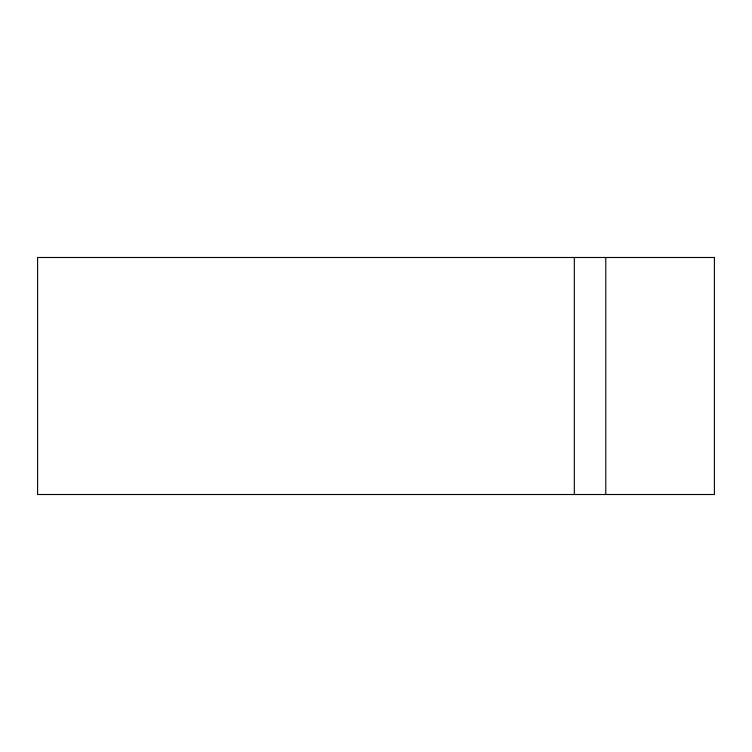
<?xml version="1.0" encoding="UTF-8"?>
<svg xmlns="http://www.w3.org/2000/svg" width="752" height="752" viewBox="0 0 752 752"><rect width="100%" height="100%" fill="white"/><g stroke="black" fill="none" stroke-linecap="round" stroke-linejoin="round"><path stroke-width="1.13" d="M605.783 257.485L605.783 494.515M574.331 257.485L574.331 494.515M714.4 257.485L37.6 257.485L37.6 494.515L714.4 494.515L714.4 257.485"/></g></svg>
